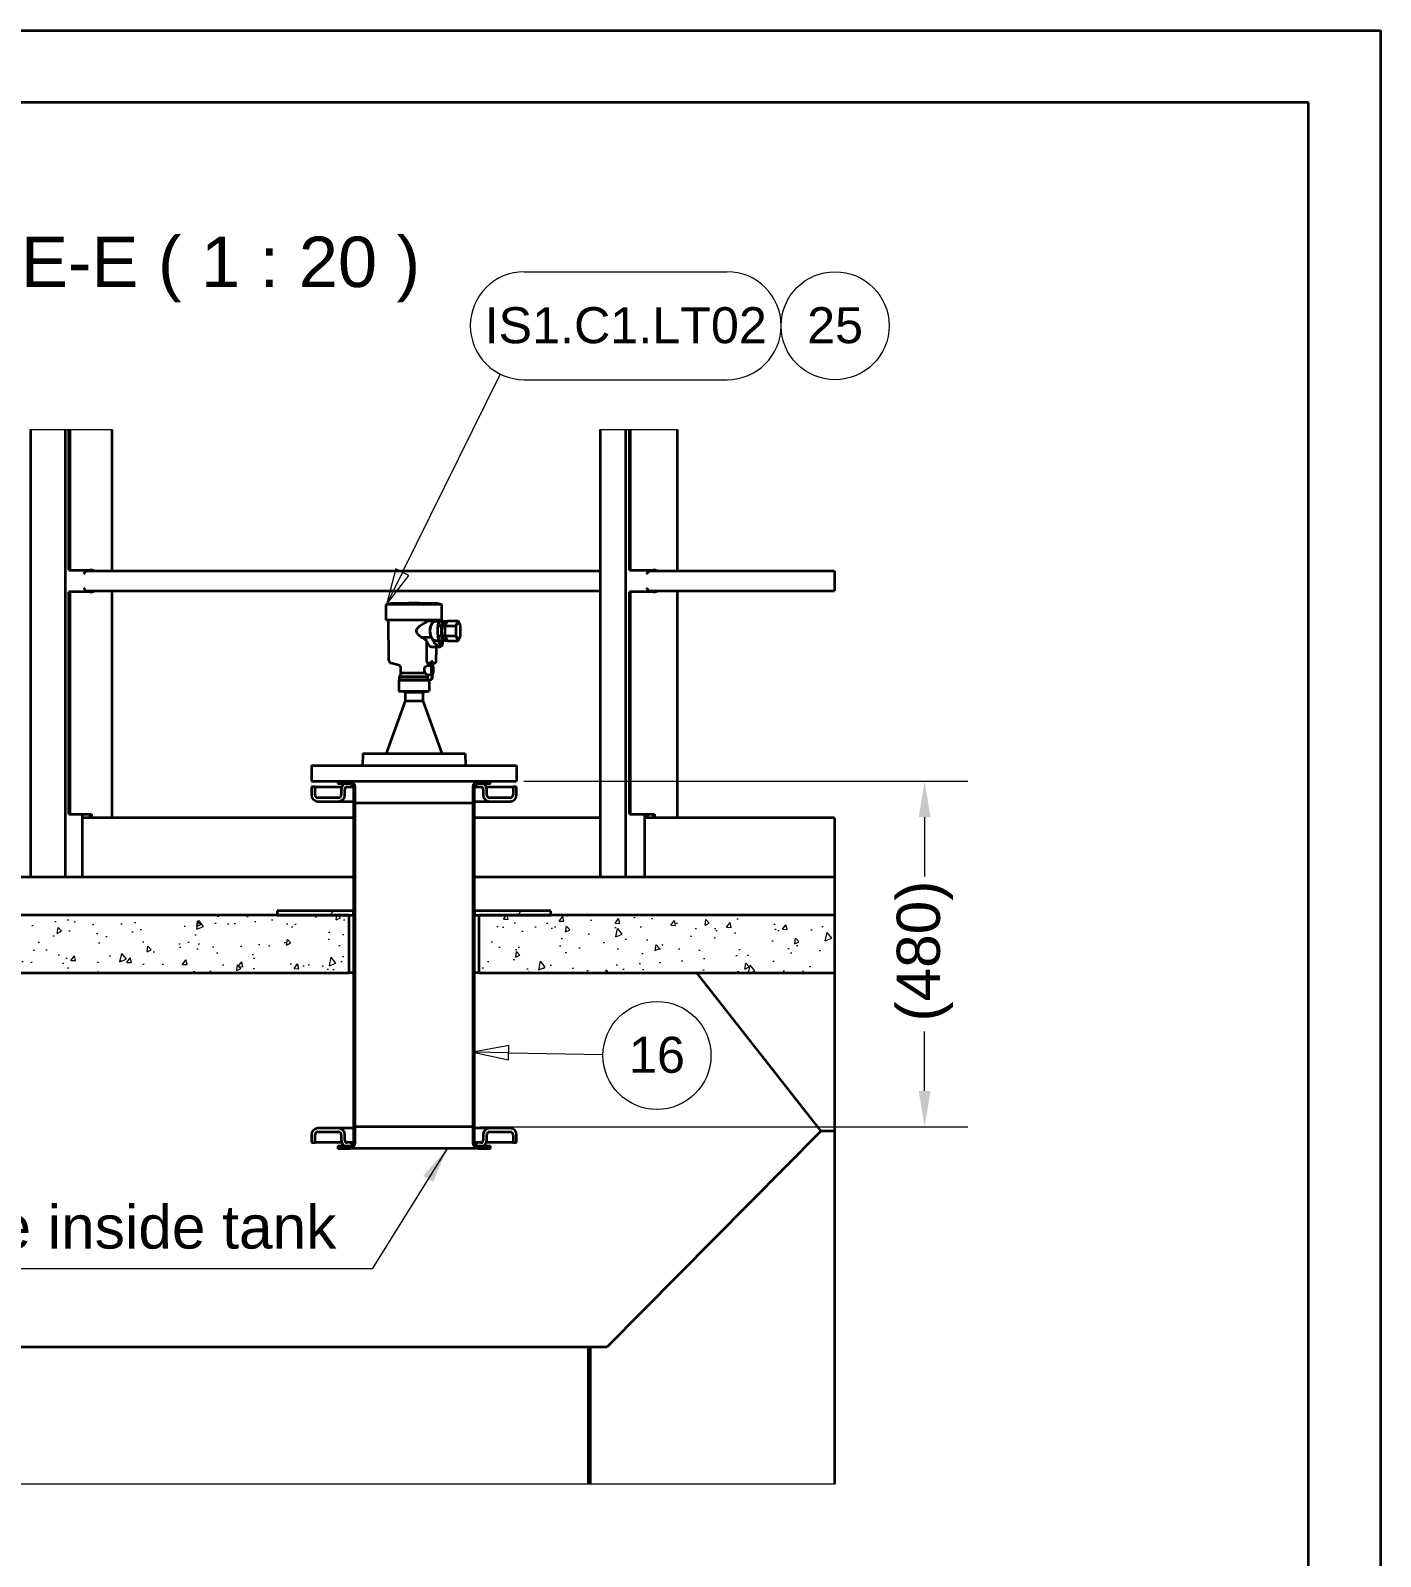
# Model space of a CAD drawing. Header units: millimetres. Extents: x 0 to 42050, y 0 to 29700.
# Drawn here: x 37363 to 42050, y 24402 to 29700 of the extents above; entities that cross this region are included whole.
import ezdxf

# ---------------------------------------------------------------- set-up
doc = ezdxf.new("R2010")
doc.units = ezdxf.units.MM
doc.header["$LTSCALE"] = 50
doc.layers.get('0').update_dxf_attribs({"lineweight": 18})
for name, color, linetype, lineweight in [('Border', 7, 'Continuous', 35), ('Dimension', 7, 'Continuous', 18), ('Hatch', 7, 'Continuous', 18), ('Symbol', 7, 'Continuous', 18), ('Visible', 7, 'Continuous', 35), ('Visible Narrow', 7, 'Continuous', 18)]:
    doc.layers.add(name, color=color, linetype=linetype, lineweight=lineweight)
doc.styles.add('Label Text', font='arial.ttf')
doc.styles.add('Note Text', font='arial.ttf')
doc.styles.add('Title', font='arial.ttf')
doc.dimstyles.new('Default - Method 2a$7', dxfattribs={"dimscale": 50, "dimtxt": 3, "dimasz": 2.5, "dimexe": 3, "dimexo": 0.5, "dimgap": 0.7, "dimtad": 0, "dimtoh": 1, "dimdec": 1, "dimrnd": 1e-08, "dimtxsty": 'Title', "dimcen": 0.09, "dimdle": 10, "dimclrd": 256, "dimclre": 256, "dimclrt": 7, "dimazin": 2, "dimtfac": 0.833333, "dimtdec": 1, "dimtmove": 0, "dimatfit": 3, "dimfxl": 1, "dimtolj": 1, "dimlwd": -1, "dimlwe": -1, "dimarcsym": 0})
doc.dimstyles.new('Default - Method 2b', dxfattribs={"dimscale": 50, "dimtxt": 3, "dimasz": 2.5, "dimexe": 3, "dimexo": 0.5, "dimgap": 0.7, "dimtad": 0, "dimtoh": 1, "dimdec": 1, "dimrnd": 1e-08, "dimtxsty": 'Title', "dimcen": 0.09, "dimdle": 10, "dimclrd": 256, "dimclre": 256, "dimclrt": 7, "dimadec": 0, "dimazin": 2, "dimtfac": 0.833333, "dimtdec": 1, "dimtmove": 0, "dimatfit": 3, "dimfxl": 1, "dimtolj": 1, "dimlwd": -1, "dimlwe": -1, "dimarcsym": 0})
pattern_1 = [(81.89714, (0, 0), (172.83293, 87.6723), [20.1873, -222.0602]), (26.89714, (0, 0), (-138.688, 152.1567), [16.1498, -177.6481]), (132.3486, (14.4, 7.3), (34.14496, 239.829), [17.15655, -188.7221]), (78.08134, (-28.45, 45.7), (267.4265, 113.9641), [30.281, -333.0903]), (128.5328, (-6.16, 55.2), (75.0445, 355.5375), [25.7348, -283.0833]), (23.0813, (-28.45, 45.7), (75.0445, 355.5375), [24.2247, -266.4722]), (52.89714, (1.52, 48.5), (193.66745, -7.11116), [20.1873, -222.0602]), (357.89714, (1.52, 48.5), (-47.5322, 200.3165), [16.1498, -177.6481]), (103.3486, (17.66, 47.9), (146.13526, 193.2054), [17.15655, -188.7221]), (69.39714, (0, 0), (-44.56709, 77.8022), [0, -175.49482, 0, -180.33977, 0, -178.32105]), (39.39714, (0, 0), (4.02131, 127.54589), [0, -102.82059, 0, -171.45737, 0, -67.96387]), (359.39714, (-50.96, -31.716), (125.19675, 70.7687), [0, -67.29096, 0, -209.9478, 0, -278.58458]), (349.39714, (-73.81, -45.94), (119.03203, 105.81964), [0, -87.47825, 0, -139.42687, 0, -197.83542])]
pattern_2 = [(46.8971, (0, 0), (-115.9078, 108.47555), [])]
pattern_3 = [(106.8973, (0, 0), (-151.8963, -46.14184), [])]
pattern_4 = [(16.89716, (0, 0), (-46.14144, 151.89645), [])]
pattern_5 = [(31.89714, (0, 0), (-83.88285, 134.77845), [])]
pattern_6 = [(121.89735, (0, 0), (-134.77814, -83.88334), [])]

# ---------------------------------------------------------------- blocks, each defined once
blk = doc.blocks.new('Borders Bigadan Border')
at = {"layer": 'Border'}
for p, q in [((0, 594), (841, 594)), ((841, 594), (841, 0)), ((836, 589), (20, 589)), ((836, 5), (836, 589))]:
    blk.add_line(p, q, dxfattribs=at)
blk = doc.blocks.new('Balloon9')
at = {"layer": 'Symbol'}
for p, q in [((780.48, 523.52), (777.97, 523.07)), ((780.46, 522.52), (780.48, 523.52)), ((780.47, 523.02), (777.97, 523.07)), ((777.97, 523.07), (780.46, 522.52)), ((780.47, 523.02), (787.02, 522.9))]:
    blk.add_line(p, q, dxfattribs=at)
at = {"layer": 'Symbol', "flags": 128}
blk.add_lwpolyline([(780.48, 523.52), (777.97, 523.07), (780.46, 522.52), (780.48, 523.52)], dxfattribs=at)
at = {"layer": 'Symbol'}
blk.add_circle((790.76, 522.83), 3.75, dxfattribs=at)
blk.add_solid([(780.48, 523.52), (777.97, 523.07), (780.46, 522.52), (780.48, 523.52)], dxfattribs=at)
at = {"layer": 'Symbol', "insert": (790.76, 522.86), "char_height": 2.5, "attachment_point": 5, "style": 'Note Text'}
blk.add_mtext('16', dxfattribs=at)
blk = doc.blocks.new('Balloon16')
at = {"layer": 'Symbol'}
for p, q in [((781.55, 577.25), (795.63, 577.25)), ((773.08, 556.39), (779.89, 570.15)), ((781.55, 569.75), (795.63, 569.75)), ((772.63, 556.61), (771.97, 554.15)), ((773.08, 556.39), (771.97, 554.15)), ((773.52, 556.16), (772.63, 556.61)), ((771.97, 554.15), (773.52, 556.16))]:
    blk.add_line(p, q, dxfattribs=at)
at = {"layer": 'Symbol', "flags": 128}
blk.add_lwpolyline([(772.63, 556.61), (771.97, 554.15), (773.52, 556.16), (772.63, 556.61)], dxfattribs=at)
at = {"layer": 'Symbol'}
blk.add_circle((803.13, 573.5), 3.75, dxfattribs=at)
for centre, start, end in [((781.55, 573.5), 90, 270), ((795.63, 573.5), 270, 90)]:
    blk.add_arc(centre, 3.75, start, end, dxfattribs=at)
blk.add_solid([(772.63, 556.61), (771.97, 554.15), (773.52, 556.16), (772.63, 556.61)], dxfattribs=at)
at = {"layer": 'Symbol', "char_height": 2.5, "attachment_point": 5, "style": 'Note Text'}
for s, insert in [('IS1.C1.LT02', (788.59, 573.52)), ('25', (803.13, 573.52))]:
    blk.add_mtext(s, dxfattribs=dict(at, insert=insert))
blk = doc.blocks.new('*D71')
at = {"layer": 'Defpoints', "color": 0, "transparency": 16777216}
for p in [(39050.8, 27093.7), (40467.3, 27093.7), (38898.4, 25893.7)]:
    blk.add_point(p, dxfattribs=at)
at = {"layer": 'Dimension', "transparency": 16777216}
for p, q in [((39075.8, 27093.7), (40617.3, 27093.7)), ((40467.3, 26968.7), (40467.3, 26763.2)), ((40467.3, 26018.7), (40467.3, 26224.3)), ((38923.4, 25893.7), (40617.3, 25893.7))]:
    blk.add_line(p, q, dxfattribs=at)
for points in [[(40446.5, 26968.7), (40488.1, 26968.7), (40467.3, 27093.7)], [(40446.5, 26018.7), (40488.1, 26018.7), (40467.3, 25893.7)]]:
    blk.add_solid(points, dxfattribs=at)
at = {"layer": 'Dimension', "color": 7, "transparency": 16777216, "insert": (40565.6, 26259.3), "char_height": 150, "attachment_point": 7, "rotation": 90, "style": 'Title'}
blk.add_mtext('\\A1;(480)', dxfattribs=at)

msp = doc.modelspace()

# ---------------------------------------------------------------- hatches: boundary and pattern name
at = {"layer": 'Hatch'}
h = msp.add_hatch(dxfattribs=at)
h.set_pattern_fill('ANSI31', color=256, scale=1270, angle=76.89735, style=0)
h.set_pattern_definition(pattern_6)
edge = h.paths.add_edge_path()
edge.add_ellipse((38462.05, 27066.25), major_axis=(-20, 0), ratio=1, start_angle=270, end_angle=360)
edge.add_line((38442.05, 27066.25), (38442.05, 27046.25))
edge.add_ellipse((38432.05, 27046.25), major_axis=(0, -10), ratio=1, start_angle=0, end_angle=90, ccw=False)
edge.add_line((38432.05, 27036.25), (38360.8, 27036.25))
edge.add_ellipse((38360.8, 27046.25), major_axis=(0, -10), ratio=1, start_angle=270, end_angle=360, ccw=False)
edge.add_line((38350.8, 27046.25), (38350.8, 27073.75))
edge.add_line((38350.8, 27073.75), (38338.3, 27073.75))
edge.add_line((38338.3, 27073.75), (38338.3, 27046.25))
edge.add_ellipse((38360.8, 27046.25), major_axis=(-22.5, 0), ratio=1, start_angle=0, end_angle=90)
edge.add_line((38360.8, 27023.75), (38432.05, 27023.75))
edge.add_ellipse((38432.05, 27046.25), major_axis=(22.5, 0), ratio=1, start_angle=270, end_angle=360)
edge.add_line((38454.55, 27046.25), (38454.55, 27066.25))
edge.add_ellipse((38462.05, 27066.25), major_axis=(-7.5, 0), ratio=1, start_angle=270, end_angle=360, ccw=False)
edge.add_line((38462.05, 27073.75), (38478.3, 27073.75))
edge.add_line((38478.3, 27073.75), (38478.3, 27084.35))
edge.add_line((38478.3, 27084.35), (38478.3, 27086.25))
edge.add_line((38478.3, 27086.25), (38471.68, 27086.25))
edge.add_line((38471.68, 27086.25), (38462.05, 27086.25))
h = msp.add_hatch(dxfattribs=at)
h.set_pattern_fill('ANSI31', color=256, scale=1270, angle=-13.10286, style=0)
h.set_pattern_definition(pattern_5)
edge = h.paths.add_edge_path()
edge.add_ellipse((38471.68, 27073.75), major_axis=(12.5, 0), ratio=1, start_angle=0, end_angle=90)
edge.add_line((38471.68, 27086.25), (38429.55, 27086.25))
edge.add_line((38429.55, 27086.25), (38429.55, 27093.75))
edge.add_line((38429.55, 27093.75), (38470.68, 27093.75))
edge.add_ellipse((38470.68, 27073.75), major_axis=(0, 20), ratio=1, start_angle=270, end_angle=360, ccw=False)
edge.add_line((38490.68, 27073.75), (38490.68, 27018.75))
edge.add_line((38490.68, 27018.75), (38484.18, 27018.75))
edge.add_line((38484.18, 27018.75), (38484.18, 27073.75))
h = msp.add_hatch(dxfattribs=at)
h.set_pattern_fill('ANSI31', color=256, scale=1270, angle=-13.10286, style=0)
h.set_pattern_definition(pattern_5)
edge = h.paths.add_edge_path()
edge.add_ellipse((38917.43, 27073.75), major_axis=(0, 12.5), ratio=1, start_angle=0, end_angle=90)
edge.add_line((38904.93, 27073.75), (38904.93, 27018.75))
edge.add_line((38904.93, 27018.75), (38898.43, 27018.75))
edge.add_line((38898.43, 27018.75), (38898.43, 27073.75))
edge.add_ellipse((38918.43, 27073.75), major_axis=(-20, 0), ratio=1, start_angle=270, end_angle=360, ccw=False)
edge.add_line((38918.43, 27093.75), (38959.55, 27093.75))
edge.add_line((38959.55, 27093.75), (38959.55, 27086.25))
edge.add_line((38959.55, 27086.25), (38917.43, 27086.25))
h = msp.add_hatch(dxfattribs=at)
h.set_pattern_fill('ANSI31', color=256, scale=1270, angle=76.89735, style=0)
h.set_pattern_definition(pattern_6)
edge = h.paths.add_edge_path()
edge.add_ellipse((38927.05, 27066.25), major_axis=(0, 20), ratio=1, start_angle=270, end_angle=360)
edge.add_line((38927.05, 27086.25), (38917.43, 27086.25))
edge.add_line((38917.43, 27086.25), (38910.8, 27086.25))
edge.add_line((38910.8, 27086.25), (38910.8, 27084.35))
edge.add_line((38910.8, 27084.35), (38910.8, 27073.75))
edge.add_line((38910.8, 27073.75), (38927.05, 27073.75))
edge.add_ellipse((38927.05, 27066.25), major_axis=(7.5, 0), ratio=1, start_angle=0, end_angle=90, ccw=False)
edge.add_line((38934.55, 27066.25), (38934.55, 27046.25))
edge.add_ellipse((38957.05, 27046.25), major_axis=(-22.5, 0), ratio=1, start_angle=0, end_angle=90)
edge.add_line((38957.05, 27023.75), (39028.3, 27023.75))
edge.add_ellipse((39028.3, 27046.25), major_axis=(22.5, 0), ratio=1, start_angle=270, end_angle=360)
edge.add_line((39050.8, 27046.25), (39050.8, 27073.75))
edge.add_line((39050.8, 27073.75), (39038.3, 27073.75))
edge.add_line((39038.3, 27073.75), (39038.3, 27046.25))
edge.add_ellipse((39028.3, 27046.25), major_axis=(0, -10), ratio=1, start_angle=0, end_angle=90, ccw=False)
edge.add_line((39028.3, 27036.25), (38957.05, 27036.25))
edge.add_ellipse((38957.05, 27046.25), major_axis=(-10, 0), ratio=1, start_angle=0, end_angle=90, ccw=False)
edge.add_line((38947.05, 27046.25), (38947.05, 27066.25))
h = msp.add_hatch(dxfattribs=at)
h.set_pattern_fill('ANSI31', color=256, scale=1270, angle=61.89731, style=0)
h.set_pattern_definition(pattern_3)
h.paths.add_polyline_path([(38490.68, 25893.75), (38490.68, 27018.75), (38484.18, 27018.75), (38484.18, 26643.75), (38484.18, 26628.75), (38484.18, 25893.75)])
h = msp.add_hatch(dxfattribs=at)
h.set_pattern_fill('ANSI31', color=256, scale=1270, angle=61.89731, style=0)
h.set_pattern_definition(pattern_3)
h.paths.add_polyline_path([(38898.43, 27018.75), (38898.43, 25893.75), (38904.93, 25893.75), (38904.93, 26628.75), (38904.93, 26643.75), (38904.93, 27018.75)])
h = msp.add_hatch(dxfattribs=at)
h.set_pattern_fill('AR-CONC', color=256, scale=26.916384, angle=31.89714, style=0)
h.set_pattern_definition(pattern_1)
h.paths.add_polyline_path([(38469.55, 26428.75), (38469.55, 26628.75), (38219.55, 26628.75), (36444.55, 26628.75), (36272.05, 26628.75), (36272.05, 26428.75)])
h = msp.add_hatch(dxfattribs=at)
h.set_pattern_fill('ANSI31', color=256, scale=1270, angle=1.89711, style=0)
h.set_pattern_definition(pattern_2)
h.paths.add_polyline_path([(38484.18, 26628.75), (38484.18, 26643.75), (38219.55, 26643.75), (38219.55, 26628.75), (38362.65, 26628.75), (38469.55, 26628.75)])
h = msp.add_hatch(dxfattribs=at)
h.set_pattern_fill('ANSI31', color=256, scale=1270, angle=1.89711, style=0)
h.set_pattern_definition(pattern_2)
h.paths.add_polyline_path([(38904.93, 26643.75), (38904.93, 26628.75), (38919.55, 26628.75), (39117.01, 26628.75), (39169.55, 26628.75), (39169.55, 26643.75)])
h = msp.add_hatch(dxfattribs=at)
h.set_pattern_fill('AR-CONC', color=256, scale=26.916384, angle=31.89714, style=0)
h.set_pattern_definition(pattern_1)
h.paths.add_polyline_path([(38919.55, 26428.75), (40154.02, 26428.75), (40154.02, 26628.75), (39169.55, 26628.75), (38919.55, 26628.75)])
h = msp.add_hatch(dxfattribs=at)
h.set_pattern_fill('ANSI31', color=256, scale=1270, angle=-28.10284, style=0)
h.set_pattern_definition(pattern_4)
edge = h.paths.add_edge_path()
edge.add_ellipse((38471.68, 25838.75), major_axis=(0, -12.5), ratio=1, start_angle=32.00545, end_angle=90)
edge.add_line((38484.18, 25838.75), (38484.18, 25893.75))
edge.add_line((38484.18, 25893.75), (38490.68, 25893.75))
edge.add_line((38490.68, 25893.75), (38490.68, 25838.75))
edge.add_ellipse((38470.68, 25838.75), major_axis=(20, 0), ratio=1, start_angle=270, end_angle=360, ccw=False)
edge.add_line((38470.68, 25818.75), (38429.55, 25818.75))
edge.add_line((38429.55, 25818.75), (38429.55, 25826.25))
edge.add_line((38429.55, 25826.25), (38462.05, 25826.25))
edge.add_line((38462.05, 25826.25), (38471.68, 25826.25))
edge.add_ellipse((38471.68, 25838.75), major_axis=(-10.6, -6.63), ratio=1, start_angle=57.99455, end_angle=90)
h = msp.add_hatch(dxfattribs=at)
h.set_pattern_fill('ANSI31', color=256, scale=1270, angle=-28.10284, style=0)
h.set_pattern_definition(pattern_4)
edge = h.paths.add_edge_path()
edge.add_ellipse((38917.43, 25838.75), major_axis=(0, -12.5), ratio=1, start_angle=327.99455, end_angle=360)
edge.add_line((38917.43, 25826.25), (38927.05, 25826.25))
edge.add_line((38927.05, 25826.25), (38959.55, 25826.25))
edge.add_line((38959.55, 25826.25), (38959.55, 25818.75))
edge.add_line((38959.55, 25818.75), (38918.43, 25818.75))
edge.add_ellipse((38918.43, 25838.75), major_axis=(-20, 0), ratio=1, start_angle=0, end_angle=90, ccw=False)
edge.add_line((38898.43, 25838.75), (38898.43, 25893.75))
edge.add_line((38898.43, 25893.75), (38904.93, 25893.75))
edge.add_line((38904.93, 25893.75), (38904.93, 25838.75))
edge.add_ellipse((38917.43, 25838.75), major_axis=(-10.6, 6.63), ratio=1, start_angle=32.00545, end_angle=90)

# ---------------------------------------------------------------- linework, layer by layer
at = {"layer": 'Visible', "color": 9, "true_color": 0xc0c0c0}
for p, q in [((37363.04, 28314.42), (37363.04, 26761.25)), ((37483.54, 28314.42), (37483.54, 26761.25)), ((37496.53, 27826.25), (37496.53, 28314.42)), ((37501.05, 27826.25), (37501.05, 28314.42)), ((37646.71, 27822.37), (37646.71, 28314.42)), ((39340.37, 28314.42), (39340.37, 26761.25)), ((39429.27, 28314.42), (39429.27, 26761.25)), ((39442.69, 27826.25), (39442.69, 28314.42)), ((39446.02, 27826.25), (39446.02, 28314.42)), ((39609.5, 27822.37), (39609.5, 28314.42)), ((37496.53, 27826.25), (37501.05, 27826.25)), ((37501.05, 27826.25), (37573.88, 27826.25)), ((37555.37, 27821.22), (37562.32, 27826.25)), ((39340.37, 27822.37), (37556.96, 27822.37)), ((39442.69, 27826.25), (39446.02, 27826.25)), ((39446.02, 27826.25), (39527.76, 27826.25)), ((39509.89, 27821.22), (39517.68, 27826.25)), ((40154.02, 27822.37), (39511.67, 27822.37)), ((40154.02, 27822.37), (40154.02, 27755.12)), ((37501.05, 27751.25), (37496.53, 27751.25)), ((37496.53, 26978.75), (37496.53, 27751.25)), ((37573.88, 27751.25), (37501.05, 27751.25)), ((37501.05, 26978.75), (37501.05, 27751.25)), ((37557.09, 27755.12), (39340.37, 27755.12)), ((37646.71, 26966.25), (37646.71, 27755.12)), ((39446.02, 27751.25), (39442.69, 27751.25)), ((39442.69, 26978.75), (39442.69, 27751.25)), ((39527.76, 27751.25), (39446.02, 27751.25)), ((39446.02, 26978.75), (39446.02, 27751.25)), ((39511.81, 27755.12), (40154.02, 27755.12)), ((39609.5, 26966.25), (39609.5, 27755.12)), ((37496.53, 26978.75), (37501.05, 26978.75)), ((37501.05, 26978.75), (37574.88, 26978.75)), ((37543.4, 26761.25), (37543.4, 26978.75)), ((37570.36, 26966.25), (37570.36, 26978.75)), ((37574.88, 26978.75), (37574.88, 26966.25)), ((39442.69, 26978.75), (39446.02, 26978.75)), ((39446.02, 26978.75), (39528.88, 26978.75)), ((39496.45, 26761.25), (39496.45, 26978.75)), ((39506.11, 26966.25), (39506.11, 26978.75)), ((39525.55, 26966.25), (39525.55, 26978.75)), ((39528.88, 26978.75), (39528.88, 26966.25)), ((38484.18, 26966.25), (37543.4, 26966.25)), ((39340.37, 26966.25), (38904.93, 26966.25)), ((40154.02, 26966.25), (39496.45, 26966.25)), ((40154.02, 26966.25), (40154.02, 26761.25)), ((38469.55, 26628.75), (36272.05, 26628.75)), ((38469.55, 26428.75), (38469.55, 26628.75)), ((40154.02, 26628.75), (38919.55, 26628.75)), ((38919.55, 26628.75), (38919.55, 26428.75)), ((40154.02, 26628.75), (40154.02, 26428.75)), ((36272.05, 26428.75), (38469.55, 26428.75)), ((38484.18, 26428.75), (38469.55, 26428.75)), ((38919.55, 26428.75), (38904.93, 26428.75)), ((38919.55, 26428.75), (40154.02, 26428.75)), ((39675.13, 26428.75), (40107.22, 25878.75)), ((40154.02, 26428.75), (40154.02, 25878.75)), ((40107.22, 25878.75), (39364.11, 25128.75)), ((40154.02, 25878.75), (40107.22, 25878.75)), ((40154.02, 25878.75), (40154.02, 24652.74)), ((39364.11, 25128.75), (36209.55, 25128.75)), ((39300.61, 24652.74), (39300.61, 25128.75)), ((39307.25, 24652.74), (39307.25, 25128.75))]:
    msp.add_line(p, q, dxfattribs=at)
at = {"layer": 'Visible'}
for p, q in [((38769.52, 27710.97), (38619.59, 27710.97)), ((38790.73, 27707.28), (38598.37, 27707.28)), ((38598.37, 27652.37), (38598.37, 27707.28)), ((38790.73, 27652.37), (38790.73, 27707.28)), ((38790.73, 27652.37), (38598.37, 27652.37)), ((38607.02, 27514.42), (38605.82, 27652.37)), ((38742.61, 27650.77), (38768.39, 27650.77)), ((38768.39, 27650.77), (38793.01, 27650.77)), ((38768.42, 27649.37), (38784.49, 27649.37)), ((38777.54, 27633.87), (38777.12, 27632.94)), ((38777.12, 27632.94), (38777.12, 27631.09)), ((38777.12, 27632.94), (38789.2, 27632.94)), ((38777.12, 27600.16), (38777.12, 27631.09)), ((38777.54, 27633.87), (38784.47, 27649.34)), ((38784.89, 27650.26), (38784.47, 27649.34)), ((38784.89, 27650.26), (38796.96, 27650.26)), ((38796.96, 27650.26), (38789.2, 27632.94)), ((38789.2, 27632.94), (38789.2, 27598.3)), ((38793, 27650.77), (38793, 27650.77)), ((38801.28, 27640.62), (38796.96, 27650.26)), ((38796.96, 27640.62), (38804.71, 27640.62)), ((38797.36, 27649.37), (38808.64, 27649.37)), ((38809.04, 27650.26), (38801.27, 27632.94)), ((38801.27, 27632.94), (38801.27, 27598.3)), ((38801.27, 27632.94), (38839.91, 27632.94)), ((38809.04, 27650.26), (38847.67, 27650.26)), ((38847.67, 27650.26), (38839.91, 27632.94)), ((38839.91, 27632.94), (38839.91, 27598.3)), ((38855.44, 27632.94), (38847.67, 27650.26)), ((38855.44, 27598.3), (38855.44, 27632.94)), ((38719.67, 27593.88), (38754.47, 27593.88)), ((38754.92, 27559.76), (38785.11, 27559.76)), ((38768.42, 27581.87), (38784.49, 27581.87)), ((38777.12, 27600.16), (38777.12, 27598.3)), ((38777.12, 27598.3), (38777.54, 27597.37)), ((38777.12, 27598.3), (38789.2, 27598.3)), ((38784.47, 27581.91), (38777.54, 27597.37)), ((38781.27, 27569.65), (38781.27, 27581.87)), ((38781.27, 27569.65), (38784.04, 27569.65)), ((38784.04, 27581.87), (38784.04, 27569.65)), ((38784.04, 27569.65), (38791.01, 27569.65)), ((38784.47, 27581.91), (38784.89, 27580.98)), ((38784.89, 27580.98), (38796.96, 27580.98)), ((38789.2, 27598.3), (38796.96, 27580.98)), ((38791.01, 27569.65), (38791.01, 27580.98)), ((38796.96, 27590.62), (38804.71, 27590.62)), ((38796.96, 27580.98), (38801.28, 27590.62)), ((38797.36, 27581.87), (38808.64, 27581.87)), ((38801.27, 27598.3), (38809.04, 27580.98)), ((38801.27, 27598.3), (38839.91, 27598.3)), ((38809.04, 27580.98), (38847.67, 27580.98)), ((38839.91, 27598.3), (38847.67, 27580.98)), ((38847.67, 27580.98), (38855.44, 27598.3)), ((38640.59, 27496.89), (38615.36, 27503.65)), ((38752.66, 27509.21), (38755.8, 27509.21)), ((38752.66, 27499.34), (38752.66, 27509.21)), ((38760.33, 27509.21), (38755.8, 27509.21)), ((38755.8, 27509.21), (38755.8, 27495.78)), ((38760.33, 27495.78), (38760.33, 27509.21)), ((38642.05, 27444.87), (38747.05, 27444.87)), ((38642.05, 27444.87), (38642.05, 27406.29)), ((38648.93, 27469.33), (38644.24, 27456.45)), ((38742.25, 27456.45), (38644.24, 27456.45)), ((38644.24, 27446.12), (38644.24, 27456.45)), ((38742.25, 27446.12), (38644.24, 27446.12)), ((38648.93, 27469.33), (38648.93, 27486.02)), ((38733.23, 27469.33), (38648.93, 27469.33)), ((38649.55, 27446.12), (38649.55, 27444.87)), ((38739.55, 27446.12), (38739.55, 27444.87)), ((38739.8, 27463.4), (38757.25, 27463.4)), ((38741.09, 27495.78), (38755.8, 27495.78)), ((38742.25, 27446.12), (38742.25, 27456.45)), ((38742.25, 27446.12), (38748.8, 27446.12)), ((38747.05, 27444.87), (38747.05, 27406.29)), ((38748.8, 27446.12), (38750.42, 27446.12)), ((38756.77, 27483.51), (38758.06, 27486.4)), ((38759.36, 27483.51), (38756.77, 27483.51)), ((38756.77, 27477.74), (38756.77, 27483.51)), ((38759.36, 27477.74), (38756.77, 27477.74)), ((38758.06, 27474.85), (38756.77, 27477.74)), ((38757.25, 27463.4), (38757.25, 27454.87)), ((38758.06, 27486.4), (38759.36, 27483.51)), ((38759.36, 27477.74), (38758.06, 27474.85)), ((38758.87, 27454.87), (38758.87, 27463.4)), ((38759.36, 27483.51), (38759.36, 27477.74)), ((38642.05, 27406.29), (38747.05, 27406.29)), ((38663.89, 27402.34), (38642.05, 27406.29)), ((38663.89, 27402.34), (38725.21, 27402.34)), ((38663.89, 27402.34), (38663.89, 27373.03)), ((38725.21, 27402.34), (38747.05, 27406.29)), ((38725.21, 27402.34), (38725.21, 27373.03)), ((38663.89, 27373.03), (38597.82, 27190)), ((38663.89, 27373.03), (38725.21, 27373.03)), ((38725.21, 27373.03), (38791.29, 27190)), ((38516.52, 27190), (38515.8, 27148.75)), ((38516.52, 27190), (38872.58, 27190)), ((38872.58, 27190), (38873.3, 27148.75)), ((38338.3, 27148.75), (39050.8, 27148.75)), ((38338.3, 27148.75), (38338.3, 27093.75)), ((39050.8, 27148.75), (39050.8, 27093.75)), ((38338.3, 27093.75), (38470.68, 27093.75)), ((38350.8, 27073.75), (38338.3, 27073.75)), ((38338.3, 27073.75), (38338.3, 27046.25)), ((38350.8, 27046.25), (38350.8, 27073.75)), ((38350.8, 27073.75), (38443.51, 27073.75)), ((38429.55, 27093.75), (38429.55, 27086.25)), ((38429.55, 27086.25), (38471.68, 27086.25)), ((38478.3, 27086.25), (38462.05, 27086.25)), ((38462.05, 27073.75), (38478.3, 27073.75)), ((38470.68, 27093.75), (39050.8, 27093.75)), ((38478.3, 27073.75), (38478.3, 27086.25)), ((38478.3, 27073.75), (38484.18, 27073.75)), ((38484.18, 27073.75), (38484.18, 27018.75)), ((38490.68, 27018.75), (38490.68, 27073.75)), ((38898.43, 27073.75), (38898.43, 27018.75)), ((38904.93, 27018.75), (38904.93, 27073.75)), ((38904.93, 27073.75), (38910.8, 27073.75)), ((38927.05, 27086.25), (38910.8, 27086.25)), ((38910.8, 27086.25), (38910.8, 27073.75)), ((38910.8, 27073.75), (38927.05, 27073.75)), ((38917.43, 27086.25), (38959.55, 27086.25)), ((38945.59, 27073.75), (39038.3, 27073.75)), ((38959.55, 27086.25), (38959.55, 27093.75)), ((39050.8, 27073.75), (39038.3, 27073.75)), ((39038.3, 27073.75), (39038.3, 27046.25)), ((39050.8, 27046.25), (39050.8, 27073.75)), ((38432.05, 27036.25), (38360.8, 27036.25)), ((38360.8, 27023.75), (38432.05, 27023.75)), ((38432.05, 27023.75), (38484.18, 27023.75)), ((38442.05, 27066.25), (38442.05, 27046.25)), ((38454.55, 27046.25), (38454.55, 27066.25)), ((38904.93, 27023.75), (38957.05, 27023.75)), ((38934.55, 27066.25), (38934.55, 27046.25)), ((38947.05, 27046.25), (38947.05, 27066.25)), ((39028.3, 27036.25), (38957.05, 27036.25)), ((38957.05, 27023.75), (39028.3, 27023.75)), ((38490.68, 27018.75), (38484.18, 27018.75)), ((38484.18, 27018.75), (38484.18, 25893.75)), ((38484.18, 27018.75), (38490.68, 27018.75)), ((38490.68, 25893.75), (38490.68, 27018.75)), ((38490.68, 27018.75), (38898.43, 27018.75)), ((38490.68, 27018.75), (38898.43, 27018.75)), ((38898.43, 27018.75), (38898.43, 25893.75)), ((38904.93, 27018.75), (38898.43, 27018.75)), ((38898.43, 27018.75), (38904.93, 27018.75)), ((38904.93, 25893.75), (38904.93, 27018.75)), ((36269.93, 26761.25), (38484.18, 26761.25)), ((38904.93, 26761.25), (40154.02, 26761.25)), ((40154.02, 26761.25), (40154.02, 26628.75)), ((38484.18, 26643.75), (38219.55, 26643.75)), ((38219.55, 26643.75), (38219.55, 26628.75)), ((38219.55, 26628.75), (38484.18, 26628.75)), ((38484.18, 26628.75), (38484.18, 26643.75)), ((38904.93, 26643.75), (38904.93, 26628.75)), ((39169.55, 26643.75), (38904.93, 26643.75)), ((38904.93, 26628.75), (39169.55, 26628.75)), ((39169.55, 26628.75), (39169.55, 26643.75)), ((38338.3, 25866.25), (38338.3, 25838.75)), ((38350.8, 25838.75), (38350.8, 25866.25)), ((38432.05, 25888.75), (38360.8, 25888.75)), ((38360.8, 25876.25), (38432.05, 25876.25)), ((38484.18, 25888.75), (38432.05, 25888.75)), ((38442.05, 25866.25), (38442.05, 25846.25)), ((38454.55, 25846.25), (38454.55, 25866.25)), ((38484.18, 25893.75), (38490.68, 25893.75)), ((38490.68, 25893.75), (38484.18, 25893.75)), ((38484.18, 25893.75), (38484.18, 25838.75)), ((38898.43, 25893.75), (38490.68, 25893.75)), ((38490.68, 25838.75), (38490.68, 25893.75)), ((38898.43, 25893.75), (38490.68, 25893.75)), ((38898.43, 25893.75), (38904.93, 25893.75)), ((38904.93, 25893.75), (38898.43, 25893.75)), ((38898.43, 25893.75), (38898.43, 25838.75)), ((38904.93, 25838.75), (38904.93, 25893.75)), ((38957.05, 25888.75), (38904.93, 25888.75)), ((38934.55, 25866.25), (38934.55, 25846.25)), ((38947.05, 25846.25), (38947.05, 25866.25)), ((39028.3, 25888.75), (38957.05, 25888.75)), ((38957.05, 25876.25), (39028.3, 25876.25)), ((39038.3, 25866.25), (39038.3, 25838.75)), ((39050.8, 25838.75), (39050.8, 25866.25)), ((38338.3, 25838.75), (38350.8, 25838.75)), ((38443.51, 25838.75), (38350.8, 25838.75)), ((38471.68, 25826.25), (38429.55, 25826.25)), ((38429.55, 25826.25), (38429.55, 25818.75)), ((38429.55, 25818.75), (38470.68, 25818.75)), ((38478.3, 25838.75), (38462.05, 25838.75)), ((38462.05, 25826.25), (38478.3, 25826.25)), ((38918.43, 25818.75), (38470.68, 25818.75)), ((38478.3, 25826.25), (38478.3, 25838.75)), ((38484.18, 25838.75), (38478.3, 25838.75)), ((38910.8, 25838.75), (38904.93, 25838.75)), ((38927.05, 25838.75), (38910.8, 25838.75)), ((38910.8, 25838.75), (38910.8, 25826.25)), ((38910.8, 25826.25), (38927.05, 25826.25)), ((38959.55, 25826.25), (38917.43, 25826.25)), ((38918.43, 25818.75), (38959.55, 25818.75)), ((39038.3, 25838.75), (38945.59, 25838.75)), ((38959.55, 25818.75), (38959.55, 25826.25)), ((39038.3, 25838.75), (39050.8, 25838.75))]:
    msp.add_line(p, q, dxfattribs=at)
for centre, radius, start, end in [((38694.55, 27216.62), 500, 98.62277, 101.09054), ((38694.55, 26211.38), 1500, 88.65603, 91.34397), ((38694.55, 27216.62), 500, 78.90946, 81.37723), ((38618.27, 27514.51), 11.25, 180.5, 255), ((38637.68, 27486.02), 11.25, 0, 75), ((38462.05, 27066.25), 20, 90, 180), ((38462.05, 27066.25), 7.5, 90, 180), ((38470.68, 27073.75), 20, 0, 90), ((38471.68, 27073.75), 12.5, 0, 90), ((38918.43, 27073.75), 20, 90, 180), ((38917.43, 27073.75), 12.5, 90, 180), ((38927.05, 27066.25), 20, 0, 90), ((38927.05, 27066.25), 7.5, 0, 90), ((38360.8, 27046.25), 22.5, 180, 270), ((38360.8, 27046.25), 10, 180, 270), ((38432.05, 27046.25), 10, 270, 0), ((38432.05, 27046.25), 22.5, 270, 0), ((38957.05, 27046.25), 22.5, 180, 270), ((38957.05, 27046.25), 10, 180, 270), ((39028.3, 27046.25), 22.5, 270, 0), ((39028.3, 27046.25), 10, 270, 0), ((38360.8, 25866.25), 22.5, 90, 180), ((38360.8, 25866.25), 10, 90, 180), ((38432.05, 25866.25), 22.5, 0, 90), ((38432.05, 25866.25), 10, 0, 90), ((38957.05, 25866.25), 22.5, 90, 180), ((38957.05, 25866.25), 10, 90, 180), ((39028.3, 25866.25), 22.5, 0, 90), ((39028.3, 25866.25), 10, 0, 90), ((38462.05, 25846.25), 20, 180, 270), ((38462.05, 25846.25), 7.5, 180, 270), ((38470.68, 25838.75), 20, 270, 0), ((38471.68, 25838.75), 12.5, 270, 0), ((38918.43, 25838.75), 20, 180, 270), ((38917.43, 25838.75), 12.5, 180, 270), ((38927.05, 25846.25), 20, 270, 0), ((38927.05, 25846.25), 7.5, 270, 0)]:
    msp.add_arc(centre, radius, start, end, dxfattribs=at)
at = {"layer": 'Visible', "color": 9, "true_color": 0xc0c0c0}
for centre, major_axis, ratio, start_param, end_param in [((37570.34, 27788.75), (0, 37.5), 0.7981128, 0.5235988, 0.879161), ((37569.36, 27788.75), (0, 37.5), 0.7981128, 5.8245707, 6.2831853), ((37573.88, 27788.75), (0, 37.5), 0.7981128, 5.8245707, 6.2831853), ((39526.68, 27788.75), (0, 37.5), 0.8957801, 0.5235988, 0.879161), ((39524.43, 27788.75), (0, 37.5), 0.8957801, 5.8245707, 6.2831853), ((39527.76, 27788.75), (0, 37.5), 0.8957801, 5.8245707, 6.2831853), ((37570.34, 27788.75), (0, -37.5), 0.7981128, 5.4040243, 6.2668456), ((39526.68, 27788.75), (0, -37.5), 0.8957801, 5.4040243, 6.2495932), ((37565.82, 27788.75), (0, -37.5), 0.7981128, 0.0755635, 0.4586146), ((37569.36, 27788.75), (0, -37.5), 0.7981128, 0, 0.4586146), ((37573.88, 27788.75), (0, -37.5), 0.7981128, 0, 0.4586146), ((39524.43, 27788.75), (0, -37.5), 0.8957801, 0, 0.4586146), ((39523.35, 27788.75), (0, -37.5), 0.8957801, 0.0496417, 0.4586146), ((39527.76, 27788.75), (0, -37.5), 0.8957801, 0, 0.4586146)]:
    msp.add_ellipse(centre, major_axis=major_axis, ratio=ratio, start_param=start_param, end_param=end_param, dxfattribs=at)
at = {"layer": 'Visible'}
for centre, major_axis, ratio, start_param, end_param in [((38543.63, 27652.91), (-250, 2.11), 0.0022585, 2.6886502, 3.0709745), ((38784.89, 27615.62), (0, -33.75), 0.258819, 4.2365067, 5.1882712), ((38784.89, 27615.62), (0, 33.75), 0.258819, 0.0477165, 0.999481), ((38796.96, 27615.62), (0, -25), 0.258819, 3.1415927, 6.2831853), ((38809.48, 27615.62), (0, 33.75), 0.258819, 0.1059749, 0.736624), ((38784.89, 27615.62), (0, -33.75), 0.258819, 5.2837043, 6.2354688), ((38809.48, 27615.62), (0, -33.75), 0.258819, 5.5465613, 6.1772104), ((38748.8, 27454.87), (0, -8.75), 0.9659258, 0, 1.5707963), ((38750.42, 27454.87), (0, -8.75), 0.9659258, 0, 1.5707963), ((38758.06, 27480.62), (0, -17.5), 0.258819, 3.6651914, 6.103651), ((38758.06, 27480.62), (0, -17.5), 0.258819, 0.1795344, 2.6179939)]:
    msp.add_ellipse(centre, major_axis=major_axis, ratio=ratio, start_param=start_param, end_param=end_param, dxfattribs=at)
for points, knots in [([(38719.67, 27593.88), (38714.98, 27597.16), (38710.83, 27600.75), (38706.45, 27606.13), (38704.89, 27608.4), (38703.43, 27612.67), (38703.17, 27614.37), (38703.39, 27617.77), (38703.82, 27619.35), (38705.37, 27622.95), (38706.7, 27624.89), (38710.65, 27629.67), (38714.03, 27632.7), (38722.39, 27638.96), (38727.78, 27642.27), (38735.19, 27645.81), (38736.92, 27646.57), (38738.64, 27647.24)], [0, 0, 0, 0, 0.7079245, 0.7079245, 1.0618924, 1.0618924, 1.2866737, 1.2866737, 1.4984929, 1.4984929, 1.7892436, 1.7892436, 2.2989227, 2.2989227, 2.9039193, 2.9039193, 3.0874986, 3.0874986, 3.0874986, 3.0874986]), ([(38738.64, 27647.24), (38739.2, 27648.29), (38739.79, 27649.12), (38741.12, 27650.42), (38741.87, 27650.78), (38742.63, 27650.77)], [0.05903529, 0.05903529, 0.05903529, 0.05903529, 0.34838927, 0.34838927, 0.69833264, 0.69833264, 0.69833264, 0.69833264]), ([(38754.47, 27593.88), (38753.1, 27596.96), (38751.98, 27600.45), (38750.45, 27608.03), (38750.06, 27612.06), (38750.13, 27620.56), (38750.67, 27624.94), (38752.7, 27633.32), (38754.2, 27637.19), (38757.82, 27643.77), (38759.93, 27646.4), (38764.22, 27649.89), (38766.37, 27650.78), (38768.42, 27650.77)], [-3.2058612, -3.2058612, -3.2058612, -3.2058612, -2.7249719, -2.7249719, -2.2374266, -2.2374266, -1.7027674, -1.7027674, -1.1397398, -1.1397398, -0.5606326, -0.5606326, 0, 0, 0, 0]), ([(38768.42, 27581.87), (38766.5, 27581.87), (38764.35, 27582.74), (38760.17, 27586.24), (38758.15, 27588.86), (38754.91, 27594.87), (38753.45, 27598.61), (38751.48, 27606.87), (38750.97, 27611.38), (38750.97, 27619.87), (38751.48, 27624.38), (38753.45, 27632.63), (38754.91, 27636.38), (38758.15, 27642.38), (38760.17, 27645.01), (38764.35, 27648.51), (38766.5, 27649.37), (38768.42, 27649.37)], [10.2690593, 10.2690593, 10.2690593, 10.2690593, 10.7937745, 10.7937745, 11.3184897, 11.3184897, 11.8279095, 11.8279095, 12.3373292, 12.3373292, 12.8467489, 12.8467489, 13.3561686, 13.3561686, 13.8808839, 13.8808839, 14.4055991, 14.4055991, 14.4055991, 14.4055991]), ([(38738.85, 27581.4), (38738.42, 27581.68), (38737.99, 27581.96), (38731.85, 27586), (38725.84, 27589.99), (38719.67, 27593.88)], [6.319262, 6.319262, 6.319262, 6.319262, 6.38160691, 6.38160691, 7.21253111, 7.21253111, 7.21253111, 7.21253111]), ([(38754.92, 27559.76), (38754.2, 27559.76), (38753.47, 27559.87), (38750.09, 27560.98), (38747.48, 27563.42), (38742.8, 27570.92), (38740.73, 27575.64), (38738.85, 27581.4)], [2.7999627, 2.7999627, 2.7999627, 2.7999627, 3.1369602, 3.1369602, 4.3734206, 4.3734206, 5.4862194, 5.4862194, 5.4862194, 5.4862194]), ([(38793.6, 27580.98), (38793.56, 27578.12), (38793.42, 27575.5), (38792.62, 27568.04), (38791.53, 27564.28), (38788.05, 27559.95), (38785.74, 27559.28), (38779.25, 27561.11), (38774.84, 27564.43), (38764.89, 27575.69), (38759.39, 27583.89), (38754.47, 27593.88)], [-6.1300849, -6.1300849, -6.1300849, -6.1300849, -5.560902, -5.560902, -4.3135958, -4.3135958, -3.1227585, -3.1227585, -1.6264559, -1.6264559, 0, 0, 0, 0]), ([(38742.34, 27503.65), (38742.09, 27503.8), (38741.86, 27504), (38741.42, 27504.48), (38741.18, 27504.81), (38740.72, 27505.59), (38740.5, 27506.06), (38740.12, 27507.03), (38739.94, 27507.61), (38739.6, 27508.93), (38739.46, 27509.67), (38739.26, 27511), (38739.19, 27511.69), (38739.09, 27513.07), (38739.06, 27513.77), (38739.06, 27514.42)], [3.28997543, 3.28997543, 3.28997543, 3.28997543, 3.39453467, 3.39453467, 3.50139934, 3.50139934, 3.60826401, 3.60826401, 3.71015072, 3.71015072, 3.81203742, 3.81203742, 3.89334994, 3.89334994, 3.97075101, 3.97075101, 3.97075101, 3.97075101]), ([(38741.09, 27495.78), (38741.51, 27496.02), (38741.93, 27496.23), (38742.77, 27496.59), (38743.24, 27496.75), (38743.72, 27496.89)], [1.78807444, 1.78807444, 1.78807444, 1.78807444, 1.84299427, 1.84299427, 1.90070352, 1.90070352, 1.90070352, 1.90070352]), ([(38770.78, 27514.42), (38770.78, 27513.77), (38770.76, 27513.07), (38770.66, 27511.69), (38770.58, 27511), (38770.39, 27509.67), (38770.24, 27508.93), (38769.91, 27507.61), (38769.72, 27507.03), (38769.35, 27506.06), (38769.13, 27505.59), (38768.67, 27504.81), (38768.43, 27504.48), (38767.99, 27504), (38767.75, 27503.8), (38767.51, 27503.65)], [0.00391145, 0.00391145, 0.00391145, 0.00391145, 0.08131252, 0.08131252, 0.16262504, 0.16262504, 0.26451175, 0.26451175, 0.36639845, 0.36639845, 0.47326312, 0.47326312, 0.58012779, 0.58012779, 0.68468703, 0.68468703, 0.68468703, 0.68468703]), ([(38733.23, 27469.33), (38732.6, 27470.66), (38732.02, 27472.22), (38731.03, 27476.05), (38730.72, 27478.4), (38730.72, 27482.4), (38730.91, 27484.25), (38731.28, 27486.02)], [1.65902016, 1.65902016, 1.65902016, 1.65902016, 1.86657931, 1.86657931, 2.13336214, 2.13336214, 2.34600935, 2.34600935, 2.34600935, 2.34600935]), ([(38731.28, 27486.02), (38731.5, 27487.09), (38731.93, 27488.1), (38733.12, 27490.04), (38733.91, 27490.97), (38736.69, 27493.6), (38738.99, 27494.92), (38741.09, 27495.78)], [-0.5477062, -0.5477062, -0.5477062, -0.5477062, -0.42888075, -0.42888075, -0.29616745, -0.29616745, 0, 0, 0, 0]), ([(38739.8, 27463.4), (38739.71, 27463.45), (38739.61, 27463.5), (38738.99, 27463.83), (38738.37, 27464.26), (38736.36, 27465.9), (38734.78, 27467.49), (38733.28, 27469.27), (38733.25, 27469.3), (38733.23, 27469.33)], [1.37920403, 1.37920403, 1.37920403, 1.37920403, 1.40797155, 1.40797155, 1.56135094, 1.56135094, 1.86810973, 1.86810973, 1.87365469, 1.87365469, 1.87365469, 1.87365469])]:
    msp.add_open_spline(points, degree=3, knots=knots, dxfattribs=at)
for points, weights in [([(38738.64, 27647.24), (38738.63, 27649.81), (38738.62, 27652.37)], [1.00000331998, 1.00000172326, 1]), ([(38771.23, 27652.37), (38771.22, 27651.57), (38771.22, 27650.77)], [1, 1.00000053739, 1.00000106247]), ([(38739.06, 27514.42), (38738.96, 27547.68), (38738.85, 27581.4)], [1, 1.00002295101, 1.00002345553]), ([(38770.93, 27559.76), (38770.86, 27536.98), (38770.78, 27514.42)], [1.00002080823, 1.00001556807, 1]), ([(38752.66, 27499.34), (38748.08, 27500), (38742.34, 27503.65)], [1.12803795338, 1.10643617134, 1]), ([(38743.72, 27496.89), (38747.84, 27498.01), (38752.66, 27499.34)], [1.00783678976, 1.013958709, 1.01374839347]), ([(38767.51, 27503.65), (38763.59, 27501.15), (38760.33, 27500.08)], [1, 1.07027032231, 1.10356316206]), ([(38742.25, 27456.45), (38740.99, 27460.02), (38739.8, 27463.4)], [1, 1.00033407865, 1])]:
    msp.add_rational_spline(points, weights, degree=2, dxfattribs=at)
msp.add_open_spline([(38793, 27650.77), (38793.15, 27650.78), (38793.27, 27650.6), (38793.36, 27650.26)], degree=3, dxfattribs=at)
at = {"layer": 'Visible Narrow', "color": 9, "true_color": 0xc0c0c0}
for p, q in [((37363.04, 28314.42), (37483.54, 28314.42)), ((37483.54, 28314.42), (37496.53, 28314.42)), ((37496.53, 28314.42), (37501.05, 28314.42)), ((37501.05, 28314.42), (37646.71, 28314.42)), ((39340.37, 28314.42), (39429.27, 28314.42)), ((39429.27, 28314.42), (39442.69, 28314.42)), ((39442.69, 28314.42), (39446.02, 28314.42)), ((39446.02, 28314.42), (39609.5, 28314.42)), ((39300.61, 24652.74), (36411.43, 24652.74)), ((39307.25, 24652.74), (39300.61, 24652.74)), ((40154.02, 24652.74), (39307.25, 24652.74))]:
    msp.add_line(p, q, dxfattribs=at)

# ---------------------------------------------------------------- block references
at = {"xscale": 50, "yscale": 50, "zscale": 50}
msp.add_blockref('Borders Bigadan Border', (0, 0), dxfattribs=at)
at = {"layer": 'Symbol', "xscale": 50, "yscale": 50, "zscale": 50}
for name in ['Balloon16', 'Balloon9']:
    msp.add_blockref(name, (0, 0), dxfattribs=at)

# ---------------------------------------------------------------- texts
at = {"layer": 'Symbol', "insert": (37330.16, 28756.74), "char_height": 175, "attachment_point": 7, "style": 'Label Text'}
msp.add_mtext('E-E ( 1 : 20 )', dxfattribs=at)
at = {"layer": 'Symbol', "color": 7, "insert": (38424.66, 25425.8), "char_height": 150, "width": 1956.6312, "attachment_point": 9, "style": 'Title'}
msp.add_mtext('\\fArial|b0|i0;No flange inside tank', dxfattribs=at)

# ---------------------------------------------------------------- dimensions: what is measured, and where the dimension line sits
at = {"layer": 'Dimension'}
dim = msp.add_linear_dim(base=(40467.3, 27093.75), p1=(38898.43, 25893.75), p2=(39050.8, 27093.75), angle=90, text='(<>)', dimstyle='Default - Method 2b', override={"dimgap": 0.7, "dimtoh": 0, "dimdec": 1, "dimlfac": 0.4, "dimtol": 0, "dimlim": 0, "dimtp": 0, "dimtm": 0, "dimtdec": 1, "dimtofl": 0, "dimatfit": 1}, dxfattribs=at)
dim.commit()
dim.dimension.update_dxf_attribs({"geometry": '*D71', "text_midpoint": (40467.3, 26493.75), "dimtype": 160})

# ---------------------------------------------------------------- leaders
at = {"layer": 'Symbol', "annotation_type": 0, "has_hookline": 1, "hookline_direction": 1, "text_width": 1940.28}
msp.add_leader([(38809.85, 25818.75), (38549.66, 25400.8), (38424.66, 25400.8)], dimstyle='Default - Method 2a$7', override={"dimgap": 0, "dimtad": 1}, dxfattribs=at)

doc.saveas('drawing.dxf')
